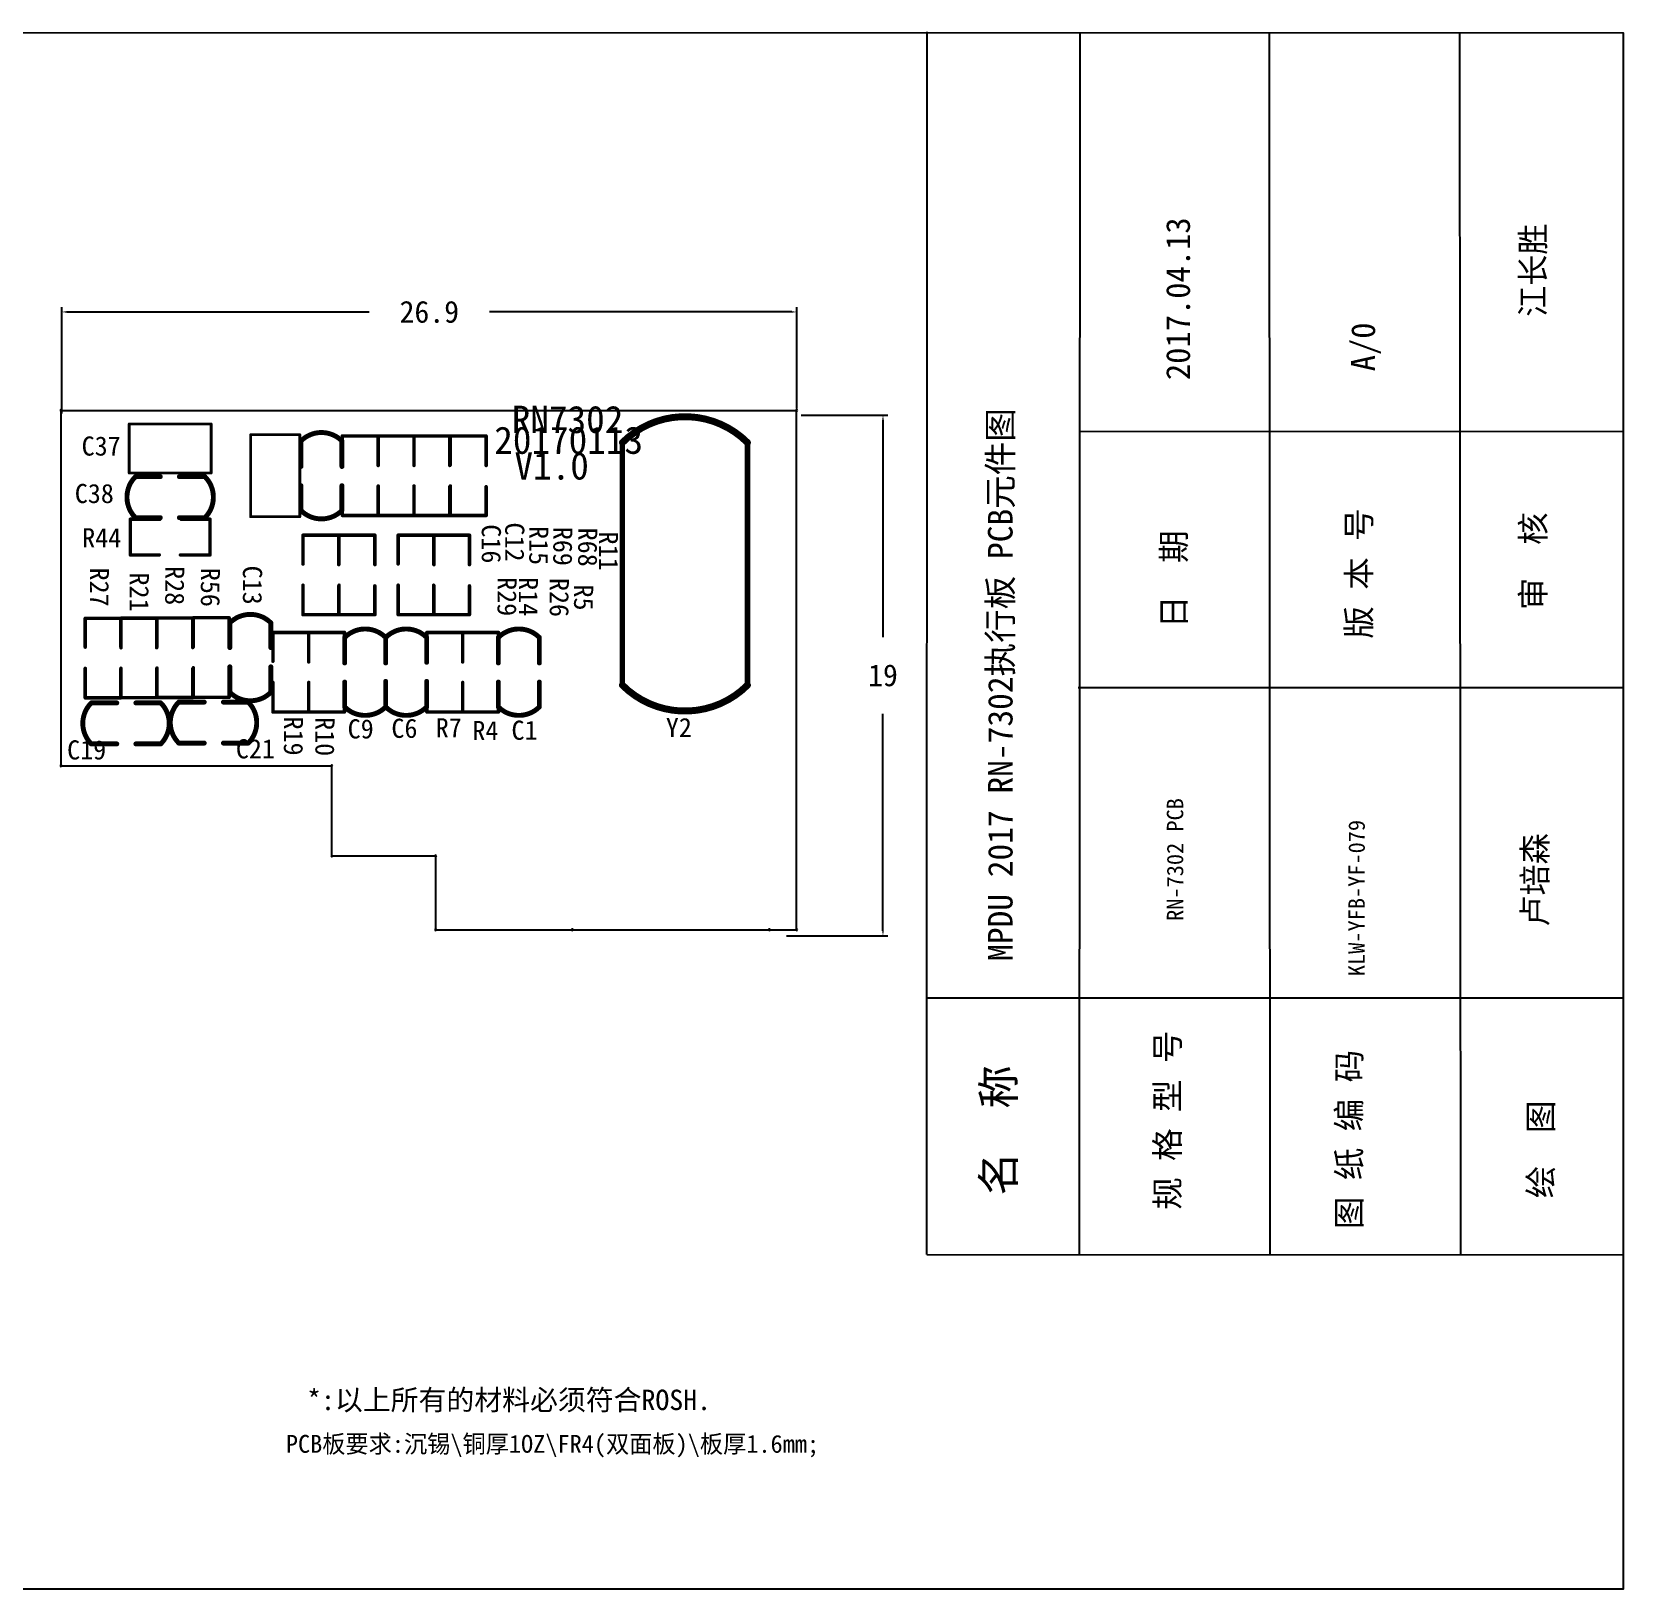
# Model space of a CAD drawing. Extents: x 235 to 340, y 242 to 299.
# Drawn here: x 282 to 340.2, y 242.3 to 299.3 of the extents above; entities that cross this region are included whole.
import ezdxf

# ---------------------------------------------------------------- set-up
doc = ezdxf.new("R2010")
doc.units = 0
doc.header["$MEASUREMENT"] = 0
doc.layers.get('0').update_dxf_attribs({"linetype": 'CONTINUOUS'})
doc.layers.get('Defpoints').update_dxf_attribs({"linetype": 'CONTINUOUS'})
for name, color, linetype in [('KEEPOUTLAYER', 6, 'CONTINUOUS'), ('TOPOVERLAY', 7, 'CONTINUOUS'), ('标题1', 7, 'CONTINUOUS')]:
    doc.layers.add(name, color=color, linetype=linetype)
doc.dimstyles.get("Standard").update_dxf_attribs({"dimtxt": 0.18, "dimasz": 0.18, "dimexe": 0.18, "dimexo": 0.0625, "dimgap": 0.09, "dimtad": 0, "dimtih": 1, "dimtoh": 1, "dimdec": 4, "dimzin": 0, "dimdsep": 46, "dimtxsty": 'Standard', "dimcen": 0.09, "dimadec": 0, "dimazin": 0, "dimtfac": 1, "dimtdec": 4, "dimtofl": 0, "dimtmove": 0, "dimatfit": 0, "dimfxl": 1, "dimtolj": 1, "dimtzin": 0, "dimarcsym": 0})

# ---------------------------------------------------------------- blocks, each defined once
blk = doc.blocks.new('*D54')
at = {"color": 0, "linetype": 'Continuous', "lineweight": -2}
for p, q in [((283.057, 285.295), (283.057, 289.186)), ((283.237, 289.006), (294.298, 289.006)), ((309.758, 289.006), (298.698, 289.006)), ((309.938, 285.47), (309.938, 289.186))]:
    blk.add_line(p, q, dxfattribs=at)
at = {"color": 0, "linetype": 'Continuous'}
for points in [[(283.237, 289.036), (283.237, 288.976), (283.057, 289.006)], [(309.758, 289.036), (309.758, 288.976), (309.938, 289.006)]]:
    blk.add_solid(points, dxfattribs=at)
at = {"layer": 'Defpoints', "color": 0, "linetype": 'Continuous'}
for p in [(309.938, 289.006), (283.057, 285.232), (309.938, 285.407)]:
    blk.add_point(p, dxfattribs=at)
at = {"color": 0, "linetype": 'Continuous', "insert": (296.498, 289.006), "char_height": 0.8, "attachment_point": 5}
blk.add_mtext('\\A1;26.9', dxfattribs=at)
blk = doc.blocks.new('*D55')
at = {"color": 0, "linetype": 'Continuous', "lineweight": -2}
for p, q in [((310.095, 285.232), (313.269, 285.232)), ((313.089, 285.052), (313.089, 277.109)), ((313.089, 266.365), (313.089, 274.309)), ((309.555, 266.185), (313.269, 266.185))]:
    blk.add_line(p, q, dxfattribs=at)
at = {"color": 0, "linetype": 'Continuous'}
for points in [[(313.059, 285.052), (313.119, 285.052), (313.089, 285.232)], [(313.059, 266.365), (313.119, 266.365), (313.089, 266.185)]]:
    blk.add_solid(points, dxfattribs=at)
at = {"layer": 'Defpoints', "color": 0, "linetype": 'Continuous'}
for p in [(310.032, 285.232), (309.493, 266.185), (313.089, 266.185)]:
    blk.add_point(p, dxfattribs=at)
at = {"color": 0, "linetype": 'Continuous', "insert": (313.089, 275.709), "char_height": 0.8, "attachment_point": 5}
blk.add_mtext('\\A1;19', dxfattribs=at)

msp = doc.modelspace()

# ---------------------------------------------------------------- linework, layer by layer
at = {"linetype": 'Continuous'}
for p, q in [((314.691, 254.526), (314.701, 299.253)), ((320.274, 254.526), (320.306, 299.237)), ((327.247, 254.526), (327.22, 299.237)), ((334.22, 254.526), (334.19, 299.22)), ((320.274, 284.649), (340.159, 284.638)), ((320.227, 275.266), (340.159, 275.266)), ((314.691, 263.921), (340.156, 263.916)), ((314.691, 254.526), (340.154, 254.51))]:
    msp.add_line(p, q, dxfattribs=at)
msp.add_lwpolyline([(235.459, 299.225), (340.16, 299.211), (340.16, 242.284), (235.459, 242.284)], close=True, dxfattribs=at)
at = {"layer": 'KEEPOUTLAYER'}
for p, q in [((283.032, 285.405), (309.932, 285.405)), ((283.032, 272.405), (283.032, 285.405)), ((309.932, 266.405), (309.932, 285.405)), ((283.032, 272.405), (292.932, 272.405)), ((292.932, 269.105), (292.932, 272.405)), ((292.932, 269.105), (296.732, 269.105)), ((296.732, 266.405), (296.732, 269.105)), ((296.732, 266.405), (301.732, 266.405)), ((301.732, 266.405), (308.932, 266.405)), ((308.932, 266.405), (309.932, 266.405))]:
    msp.add_line(p, q, dxfattribs=at)
for centre, start, end in [((283.032, 285.405), 0, 180), ((283.032, 285.405), 0, 180), ((283.032, 285.405), 180, 0), ((283.032, 285.405), 180, 0), ((309.932, 285.405), 0, 180), ((309.932, 285.405), 0, 180), ((309.932, 285.405), 180, 0), ((309.932, 285.405), 180, 0), ((283.032, 272.405), 0, 180), ((283.032, 272.405), 0, 180), ((283.032, 272.405), 180, 0), ((283.032, 272.405), 180, 0), ((292.932, 272.405), 0, 180), ((292.932, 272.405), 0, 180), ((292.932, 272.405), 180, 0), ((292.932, 272.405), 180, 0), ((292.932, 269.105), 0, 180), ((292.932, 269.105), 0, 180), ((292.932, 269.105), 180, 0), ((292.932, 269.105), 180, 0), ((296.732, 269.105), 0, 180), ((296.732, 269.105), 0, 180), ((296.732, 269.105), 180, 0), ((296.732, 269.105), 180, 0), ((296.732, 266.405), 0, 180), ((296.732, 266.405), 0, 180), ((296.732, 266.405), 180, 0), ((296.732, 266.405), 180, 0), ((301.732, 266.405), 0, 180), ((301.732, 266.405), 0, 180), ((301.732, 266.405), 180, 0), ((301.732, 266.405), 180, 0), ((308.932, 266.405), 0, 180), ((308.932, 266.405), 0, 180), ((308.932, 266.405), 180, 0), ((308.932, 266.405), 180, 0), ((309.932, 266.405), 0, 180), ((309.932, 266.405), 0, 180), ((309.932, 266.405), 180, 0), ((309.932, 266.405), 180, 0)]:
    msp.add_arc(centre, 0.025, start, end, dxfattribs=at)
at = {"layer": 'TOPOVERLAY'}
for points, const_width in [([(303.56, 284.228, -0.414214), (308.132, 284.228)], 0.254), ([(291.802, 284.285, -0.414214), (293.302, 284.285)], 0.18), ([(285.75, 281.48, -0.414214), (285.75, 282.98)], 0.18), ([(288.29, 282.98, -0.414214), (288.29, 281.48)], 0.18), ([(293.302, 281.745, -0.414214), (291.802, 281.745)], 0.18), ([(289.202, 277.632, -0.414214), (290.702, 277.632)], 0.18), ([(293.402, 277.098, -0.414214), (294.902, 277.098)], 0.18), ([(294.902, 277.098, -0.414214), (296.402, 277.098)], 0.18), ([(299.022, 277.098, -0.414214), (300.522, 277.098)], 0.18), ([(308.132, 275.353, -0.414214), (303.56, 275.353)], 0.254), ([(284.135, 273.205, -0.414214), (284.135, 274.705)], 0.18), ([(286.675, 274.705, -0.414214), (286.675, 273.205)], 0.18), ([(287.335, 273.235, -0.414214), (287.335, 274.735)], 0.18), ([(290.702, 275.092, -0.414214), (289.202, 275.092)], 0.18), ([(289.875, 274.735, -0.414214), (289.875, 273.235)], 0.18), ([(294.902, 274.558, -0.414214), (293.402, 274.558)], 0.18), ([(296.402, 274.558, -0.414214), (294.902, 274.558)], 0.18), ([(300.522, 274.558, -0.414214), (299.022, 274.558)], 0.18)]:
    msp.add_lwpolyline(points, format="xyb", dxfattribs=dict(at, const_width=const_width))
for points, const_width in [([(285.52, 283.11), (285.52, 284.91)], 0.1), ([(285.52, 284.91), (286.82, 284.91)], 0.1), ([(286.82, 284.91), (288.52, 284.91)], 0.1), ([(288.52, 283.11), (288.52, 284.91)], 0.1), ([(289.962, 282.815), (289.962, 284.515)], 0.1), ([(289.962, 284.515), (291.762, 284.515)], 0.1), ([(291.762, 283.015), (291.762, 284.515)], 0.1), ([(291.802, 283.352), (291.802, 284.285)], 0.18), ([(293.302, 283.352), (293.302, 284.285)], 0.18), ([(293.318, 284.469), (294.626, 284.469)], 0.127), ([(293.318, 283.415), (293.318, 284.469)], 0.127), ([(294.626, 284.469), (294.626, 283.39)], 0.127), ([(294.628, 284.469), (295.936, 284.469)], 0.127), ([(294.628, 283.415), (294.628, 284.469)], 0.127), ([(295.936, 284.469), (295.936, 283.39)], 0.127), ([(295.938, 284.469), (297.246, 284.469)], 0.127), ([(295.938, 283.415), (295.938, 284.469)], 0.127), ([(297.246, 284.469), (297.246, 283.39)], 0.127), ([(297.268, 284.469), (298.576, 284.469)], 0.127), ([(297.268, 283.415), (297.268, 284.469)], 0.127), ([(298.576, 284.469), (298.576, 283.39)], 0.127), ([(303.56, 275.353), (303.56, 284.228)], 0.2), ([(308.132, 275.353), (308.132, 284.228)], 0.2), ([(285.52, 283.11), (287.02, 283.11)], 0.1), ([(285.75, 282.98), (286.657, 282.98)], 0.18), ([(287.02, 283.11), (288.52, 283.11)], 0.1), ([(287.357, 282.98), (288.29, 282.98)], 0.18), ([(289.962, 281.515), (289.962, 282.815)], 0.1), ([(291.762, 281.515), (291.762, 283.015)], 0.1), ([(291.802, 281.745), (291.802, 282.652)], 0.18), ([(293.302, 281.745), (293.302, 282.652)], 0.18), ([(293.318, 281.561), (293.318, 282.641)], 0.127), ([(294.626, 281.561), (294.626, 282.615)], 0.127), ([(294.628, 281.561), (294.628, 282.641)], 0.127), ([(295.936, 281.561), (295.936, 282.615)], 0.127), ([(295.938, 281.561), (295.938, 282.641)], 0.127), ([(297.246, 281.561), (297.246, 282.615)], 0.127), ([(297.268, 281.561), (297.268, 282.641)], 0.127), ([(298.576, 281.561), (298.576, 282.615)], 0.127), ([(285.566, 280.116), (285.566, 281.424)], 0.127), ([(285.566, 281.424), (286.645, 281.424)], 0.127), ([(285.75, 281.48), (286.657, 281.48)], 0.18), ([(287.357, 281.48), (288.29, 281.48)], 0.18), ([(287.42, 281.424), (288.474, 281.424)], 0.127), ([(288.474, 280.116), (288.474, 281.424)], 0.127), ([(289.962, 281.515), (291.762, 281.515)], 0.1), ([(293.318, 281.561), (294.626, 281.561)], 0.127), ([(294.628, 281.561), (295.936, 281.561)], 0.127), ([(295.938, 281.561), (297.246, 281.561)], 0.127), ([(297.268, 281.561), (298.576, 281.561)], 0.127), ([(291.878, 280.839), (293.186, 280.839)], 0.127), ([(291.878, 279.785), (291.878, 280.839)], 0.127), ([(293.186, 280.839), (293.186, 279.76)], 0.127), ([(293.198, 280.839), (294.506, 280.839)], 0.127), ([(293.198, 279.785), (293.198, 280.839)], 0.127), ([(294.506, 279.76), (294.506, 280.839)], 0.127), ([(295.358, 280.839), (296.666, 280.839)], 0.127), ([(295.358, 279.785), (295.358, 280.839)], 0.127), ([(296.658, 280.839), (297.966, 280.839)], 0.127), ([(296.658, 279.785), (296.658, 280.839)], 0.127), ([(296.666, 280.839), (296.666, 279.76)], 0.127), ([(297.966, 279.76), (297.966, 280.839)], 0.127), ([(285.566, 280.116), (286.62, 280.116)], 0.127), ([(287.395, 280.116), (288.474, 280.116)], 0.127), ([(291.878, 277.931), (291.878, 279.011)], 0.127), ([(293.186, 277.931), (293.186, 278.985)], 0.127), ([(293.198, 279.011), (293.198, 277.931)], 0.127), ([(294.506, 277.931), (294.506, 278.985)], 0.127), ([(295.358, 277.931), (295.358, 279.011)], 0.127), ([(296.658, 279.011), (296.658, 277.931)], 0.127), ([(296.666, 277.931), (296.666, 278.985)], 0.127), ([(297.966, 277.931), (297.966, 278.985)], 0.127), ([(283.913, 277.799), (285.221, 277.799)], 0.127), ([(283.913, 276.745), (283.913, 277.799)], 0.127), ([(285.218, 277.802), (286.526, 277.802)], 0.127), ([(285.218, 276.748), (285.218, 277.802)], 0.127), ([(285.221, 277.799), (285.221, 276.72)], 0.127), ([(286.526, 276.722), (286.526, 277.802)], 0.127), ([(286.538, 277.809), (287.846, 277.809)], 0.127), ([(286.538, 276.755), (286.538, 277.809)], 0.127), ([(287.846, 276.73), (287.846, 277.809)], 0.127), ([(287.868, 277.819), (289.176, 277.819)], 0.127), ([(287.868, 276.765), (287.868, 277.819)], 0.127), ([(289.202, 276.725), (289.202, 277.632)], 0.18), ([(289.176, 276.74), (289.176, 277.819)], 0.127), ([(290.702, 276.725), (290.702, 277.632)], 0.18), ([(291.878, 277.931), (293.186, 277.931)], 0.127), ([(293.198, 277.931), (294.506, 277.931)], 0.127), ([(295.358, 277.931), (296.666, 277.931)], 0.127), ([(296.658, 277.931), (297.966, 277.931)], 0.127), ([(290.778, 277.282), (292.086, 277.282)], 0.127), ([(290.778, 276.228), (290.778, 277.282)], 0.127), ([(292.086, 276.202), (292.086, 277.282)], 0.127), ([(292.088, 277.282), (293.396, 277.282)], 0.127), ([(292.088, 276.228), (292.088, 277.282)], 0.127), ([(293.402, 276.165), (293.402, 277.098)], 0.18), ([(293.396, 276.202), (293.396, 277.282)], 0.127), ([(294.902, 276.191), (294.902, 277.098)], 0.18), ([(294.902, 276.165), (294.902, 277.098)], 0.18), ([(296.402, 276.191), (296.402, 277.098)], 0.18), ([(296.408, 277.282), (297.716, 277.282)], 0.127), ([(296.408, 276.228), (296.408, 277.282)], 0.127), ([(297.716, 276.202), (297.716, 277.282)], 0.127), ([(297.718, 277.282), (299.026, 277.282)], 0.127), ([(297.718, 276.228), (297.718, 277.282)], 0.127), ([(299.022, 276.165), (299.022, 277.098)], 0.18), ([(299.026, 276.202), (299.026, 277.282)], 0.127), ([(300.522, 276.165), (300.522, 277.098)], 0.18), ([(283.913, 274.891), (283.913, 275.971)], 0.127), ([(285.218, 275.973), (285.218, 274.894)], 0.127), ([(285.221, 274.891), (285.221, 275.945)], 0.127), ([(286.526, 274.894), (286.526, 275.948)], 0.127), ([(286.538, 275.981), (286.538, 274.901)], 0.127), ([(287.846, 274.901), (287.846, 275.955)], 0.127), ([(287.868, 275.991), (287.868, 274.911)], 0.127), ([(289.202, 275.092), (289.202, 276.025)], 0.18), ([(289.176, 274.911), (289.176, 275.965)], 0.127), ([(290.702, 275.092), (290.702, 276.025)], 0.18), ([(290.778, 275.453), (290.778, 274.374)], 0.127), ([(292.086, 274.374), (292.086, 275.428)], 0.127), ([(292.088, 275.453), (292.088, 274.374)], 0.127), ([(293.402, 274.558), (293.402, 275.465)], 0.18), ([(293.396, 274.374), (293.396, 275.428)], 0.127), ([(294.902, 274.558), (294.902, 275.491)], 0.18), ([(294.902, 274.558), (294.902, 275.465)], 0.18), ([(296.402, 274.558), (296.402, 275.491)], 0.18), ([(296.408, 275.453), (296.408, 274.374)], 0.127), ([(297.716, 274.374), (297.716, 275.428)], 0.127), ([(297.718, 275.453), (297.718, 274.374)], 0.127), ([(299.022, 274.558), (299.022, 275.465)], 0.18), ([(299.026, 274.374), (299.026, 275.428)], 0.127), ([(300.522, 274.558), (300.522, 275.465)], 0.18), ([(283.913, 274.891), (285.221, 274.891)], 0.127), ([(284.135, 274.705), (285.067, 274.705)], 0.18), ([(285.218, 274.894), (286.526, 274.894)], 0.127), ([(285.767, 274.705), (286.675, 274.705)], 0.18), ([(286.538, 274.901), (287.846, 274.901)], 0.127), ([(287.335, 274.735), (288.267, 274.735)], 0.18), ([(287.868, 274.911), (289.176, 274.911)], 0.127), ([(288.967, 274.735), (289.875, 274.735)], 0.18), ([(290.778, 274.374), (292.086, 274.374)], 0.127), ([(292.088, 274.374), (293.396, 274.374)], 0.127), ([(296.408, 274.374), (297.716, 274.374)], 0.127), ([(297.718, 274.374), (299.026, 274.374)], 0.127), ([(284.135, 273.205), (285.067, 273.205)], 0.18), ([(285.767, 273.205), (286.675, 273.205)], 0.18), ([(287.335, 273.235), (288.267, 273.235)], 0.18), ([(288.967, 273.235), (289.875, 273.235)], 0.18)]:
    msp.add_lwpolyline(points, dxfattribs=dict(at, const_width=const_width))
for points, const_width in [([(285.52, 284.885, 1), (285.52, 284.935, 1)], 0.05), ([(285.52, 284.885, 1), (285.52, 284.935, 1)], 0.05), ([(286.82, 284.885, 1), (286.82, 284.935, 1)], 0.05), ([(286.82, 284.885, 1), (286.82, 284.935, 1)], 0.05), ([(288.52, 284.885, 1), (288.52, 284.935, 1)], 0.05), ([(288.52, 284.885, 1), (288.52, 284.935, 1)], 0.05), ([(289.987, 284.515, 1), (289.937, 284.515, 1)], 0.05), ([(289.987, 284.515, 1), (289.937, 284.515, 1)], 0.05), ([(291.787, 284.515, 1), (291.737, 284.515, 1)], 0.05), ([(291.787, 284.515, 1), (291.737, 284.515, 1)], 0.05), ([(291.757, 284.285, 1), (291.847, 284.285, 1)], 0.09), ([(291.757, 284.285, 1), (291.847, 284.285, 1)], 0.09), ([(293.257, 284.285, 1), (293.347, 284.285, 1)], 0.09), ([(293.257, 284.285, 1), (293.347, 284.285, 1)], 0.09), ([(293.318, 284.437, 1), (293.318, 284.501, 1)], 0.0635), ([(293.318, 284.437, 1), (293.318, 284.501, 1)], 0.0635), ([(294.626, 284.437, 1), (294.626, 284.501, 1)], 0.0635), ([(294.626, 284.437, 1), (294.626, 284.501, 1)], 0.0635), ([(294.628, 284.437, 1), (294.628, 284.501, 1)], 0.0635), ([(294.628, 284.437, 1), (294.628, 284.501, 1)], 0.0635), ([(295.936, 284.437, 1), (295.936, 284.501, 1)], 0.0635), ([(295.936, 284.437, 1), (295.936, 284.501, 1)], 0.0635), ([(295.938, 284.437, 1), (295.938, 284.501, 1)], 0.0635), ([(295.938, 284.437, 1), (295.938, 284.501, 1)], 0.0635), ([(297.246, 284.437, 1), (297.246, 284.501, 1)], 0.0635), ([(297.246, 284.437, 1), (297.246, 284.501, 1)], 0.0635), ([(297.268, 284.437, 1), (297.268, 284.501, 1)], 0.0635), ([(297.268, 284.437, 1), (297.268, 284.501, 1)], 0.0635), ([(298.576, 284.437, 1), (298.576, 284.501, 1)], 0.0635), ([(298.576, 284.437, 1), (298.576, 284.501, 1)], 0.0635), ([(303.56, 284.164, 1), (303.56, 284.291, 1)], 0.127), ([(303.56, 284.178, 1), (303.56, 284.278, 1)], 0.1), ([(308.132, 284.164, 1), (308.132, 284.291, 1)], 0.127), ([(308.132, 284.178, 1), (308.132, 284.278, 1)], 0.1), ([(291.757, 283.352, 1), (291.847, 283.352, 1)], 0.09), ([(293.257, 283.352, 1), (293.347, 283.352, 1)], 0.09), ([(293.318, 283.383, 1), (293.318, 283.447, 1)], 0.0635), ([(294.626, 283.358, 1), (294.626, 283.421, 1)], 0.0635), ([(294.628, 283.383, 1), (294.628, 283.447, 1)], 0.0635), ([(295.936, 283.358, 1), (295.936, 283.421, 1)], 0.0635), ([(295.938, 283.383, 1), (295.938, 283.447, 1)], 0.0635), ([(297.246, 283.358, 1), (297.246, 283.421, 1)], 0.0635), ([(297.268, 283.383, 1), (297.268, 283.447, 1)], 0.0635), ([(298.576, 283.358, 1), (298.576, 283.421, 1)], 0.0635), ([(285.52, 283.085, 1), (285.52, 283.135, 1)], 0.05), ([(285.52, 283.085, 1), (285.52, 283.135, 1)], 0.05), ([(285.75, 283.025, 1), (285.75, 282.935, 1)], 0.09), ([(285.75, 283.025, 1), (285.75, 282.935, 1)], 0.09), ([(286.657, 283.025, 1), (286.657, 282.935, 1)], 0.09), ([(287.02, 283.085, 1), (287.02, 283.135, 1)], 0.05), ([(287.02, 283.085, 1), (287.02, 283.135, 1)], 0.05), ([(287.357, 283.025, 1), (287.357, 282.935, 1)], 0.09), ([(288.29, 283.025, 1), (288.29, 282.935, 1)], 0.09), ([(288.29, 283.025, 1), (288.29, 282.935, 1)], 0.09), ([(288.52, 283.085, 1), (288.52, 283.135, 1)], 0.05), ([(288.52, 283.085, 1), (288.52, 283.135, 1)], 0.05), ([(289.987, 282.815, 1), (289.937, 282.815, 1)], 0.05), ([(289.987, 282.815, 1), (289.937, 282.815, 1)], 0.05), ([(291.787, 283.015, 1), (291.737, 283.015, 1)], 0.05), ([(291.787, 283.015, 1), (291.737, 283.015, 1)], 0.05), ([(291.757, 282.652, 1), (291.847, 282.652, 1)], 0.09), ([(293.257, 282.652, 1), (293.347, 282.652, 1)], 0.09), ([(293.318, 282.609, 1), (293.318, 282.672, 1)], 0.0635), ([(294.626, 282.583, 1), (294.626, 282.647, 1)], 0.0635), ([(294.628, 282.609, 1), (294.628, 282.672, 1)], 0.0635), ([(295.936, 282.583, 1), (295.936, 282.647, 1)], 0.0635), ([(295.938, 282.609, 1), (295.938, 282.672, 1)], 0.0635), ([(297.246, 282.583, 1), (297.246, 282.647, 1)], 0.0635), ([(297.268, 282.609, 1), (297.268, 282.672, 1)], 0.0635), ([(298.576, 282.583, 1), (298.576, 282.647, 1)], 0.0635), ([(291.757, 281.745, 1), (291.847, 281.745, 1)], 0.09), ([(291.757, 281.745, 1), (291.847, 281.745, 1)], 0.09), ([(293.257, 281.745, 1), (293.347, 281.745, 1)], 0.09), ([(293.257, 281.745, 1), (293.347, 281.745, 1)], 0.09), ([(285.598, 281.424, 1), (285.534, 281.424, 1)], 0.0635), ([(285.598, 281.424, 1), (285.534, 281.424, 1)], 0.0635), ([(285.75, 281.525, 1), (285.75, 281.435, 1)], 0.09), ([(285.75, 281.525, 1), (285.75, 281.435, 1)], 0.09), ([(286.657, 281.525, 1), (286.657, 281.435, 1)], 0.09), ([(286.677, 281.424, 1), (286.614, 281.424, 1)], 0.0635), ([(287.357, 281.525, 1), (287.357, 281.435, 1)], 0.09), ([(287.452, 281.424, 1), (287.388, 281.424, 1)], 0.0635), ([(288.29, 281.525, 1), (288.29, 281.435, 1)], 0.09), ([(288.29, 281.525, 1), (288.29, 281.435, 1)], 0.09), ([(288.506, 281.424, 1), (288.442, 281.424, 1)], 0.0635), ([(288.506, 281.424, 1), (288.442, 281.424, 1)], 0.0635), ([(289.987, 281.515, 1), (289.937, 281.515, 1)], 0.05), ([(289.987, 281.515, 1), (289.937, 281.515, 1)], 0.05), ([(291.787, 281.515, 1), (291.737, 281.515, 1)], 0.05), ([(291.787, 281.515, 1), (291.737, 281.515, 1)], 0.05), ([(293.318, 281.529, 1), (293.318, 281.593, 1)], 0.0635), ([(293.318, 281.529, 1), (293.318, 281.593, 1)], 0.0635), ([(294.626, 281.529, 1), (294.626, 281.593, 1)], 0.0635), ([(294.626, 281.529, 1), (294.626, 281.593, 1)], 0.0635), ([(294.628, 281.529, 1), (294.628, 281.593, 1)], 0.0635), ([(294.628, 281.529, 1), (294.628, 281.593, 1)], 0.0635), ([(295.936, 281.529, 1), (295.936, 281.593, 1)], 0.0635), ([(295.936, 281.529, 1), (295.936, 281.593, 1)], 0.0635), ([(295.938, 281.529, 1), (295.938, 281.593, 1)], 0.0635), ([(295.938, 281.529, 1), (295.938, 281.593, 1)], 0.0635), ([(297.246, 281.529, 1), (297.246, 281.593, 1)], 0.0635), ([(297.246, 281.529, 1), (297.246, 281.593, 1)], 0.0635), ([(297.268, 281.529, 1), (297.268, 281.593, 1)], 0.0635), ([(297.268, 281.529, 1), (297.268, 281.593, 1)], 0.0635), ([(298.576, 281.529, 1), (298.576, 281.593, 1)], 0.0635), ([(298.576, 281.529, 1), (298.576, 281.593, 1)], 0.0635), ([(291.878, 280.807, 1), (291.878, 280.871, 1)], 0.0635), ([(291.878, 280.807, 1), (291.878, 280.871, 1)], 0.0635), ([(293.186, 280.807, 1), (293.186, 280.871, 1)], 0.0635), ([(293.186, 280.807, 1), (293.186, 280.871, 1)], 0.0635), ([(293.198, 280.871, 1), (293.198, 280.807, 1)], 0.0635), ([(293.198, 280.871, 1), (293.198, 280.807, 1)], 0.0635), ([(294.506, 280.871, 1), (294.506, 280.807, 1)], 0.0635), ([(294.506, 280.871, 1), (294.506, 280.807, 1)], 0.0635), ([(295.358, 280.807, 1), (295.358, 280.871, 1)], 0.0635), ([(295.358, 280.807, 1), (295.358, 280.871, 1)], 0.0635), ([(296.658, 280.871, 1), (296.658, 280.807, 1)], 0.0635), ([(296.658, 280.871, 1), (296.658, 280.807, 1)], 0.0635), ([(296.666, 280.807, 1), (296.666, 280.871, 1)], 0.0635), ([(296.666, 280.807, 1), (296.666, 280.871, 1)], 0.0635), ([(297.966, 280.871, 1), (297.966, 280.807, 1)], 0.0635), ([(297.966, 280.871, 1), (297.966, 280.807, 1)], 0.0635), ([(285.598, 280.116, 1), (285.534, 280.116, 1)], 0.0635), ([(285.598, 280.116, 1), (285.534, 280.116, 1)], 0.0635), ([(286.652, 280.116, 1), (286.588, 280.116, 1)], 0.0635), ([(287.426, 280.116, 1), (287.363, 280.116, 1)], 0.0635), ([(288.506, 280.116, 1), (288.442, 280.116, 1)], 0.0635), ([(288.506, 280.116, 1), (288.442, 280.116, 1)], 0.0635), ([(291.878, 279.753, 1), (291.878, 279.817, 1)], 0.0635), ([(293.186, 279.728, 1), (293.186, 279.791, 1)], 0.0635), ([(293.198, 279.817, 1), (293.198, 279.753, 1)], 0.0635), ([(294.506, 279.791, 1), (294.506, 279.728, 1)], 0.0635), ([(295.358, 279.753, 1), (295.358, 279.817, 1)], 0.0635), ([(296.658, 279.817, 1), (296.658, 279.753, 1)], 0.0635), ([(296.666, 279.728, 1), (296.666, 279.791, 1)], 0.0635), ([(297.966, 279.791, 1), (297.966, 279.728, 1)], 0.0635), ([(291.878, 278.979, 1), (291.878, 279.042, 1)], 0.0635), ([(293.186, 278.953, 1), (293.186, 279.017, 1)], 0.0635), ([(293.198, 279.042, 1), (293.198, 278.979, 1)], 0.0635), ([(294.506, 279.017, 1), (294.506, 278.953, 1)], 0.0635), ([(295.358, 278.979, 1), (295.358, 279.042, 1)], 0.0635), ([(296.658, 279.042, 1), (296.658, 278.979, 1)], 0.0635), ([(296.666, 278.953, 1), (296.666, 279.017, 1)], 0.0635), ([(297.966, 279.017, 1), (297.966, 278.953, 1)], 0.0635), ([(283.913, 277.767, 1), (283.913, 277.831, 1)], 0.0635), ([(283.913, 277.767, 1), (283.913, 277.831, 1)], 0.0635), ([(285.218, 277.834, 1), (285.218, 277.77, 1)], 0.0635), ([(285.218, 277.834, 1), (285.218, 277.77, 1)], 0.0635), ([(285.221, 277.767, 1), (285.221, 277.831, 1)], 0.0635), ([(285.221, 277.767, 1), (285.221, 277.831, 1)], 0.0635), ([(286.526, 277.834, 1), (286.526, 277.77, 1)], 0.0635), ([(286.526, 277.834, 1), (286.526, 277.77, 1)], 0.0635), ([(286.538, 277.841, 1), (286.538, 277.777, 1)], 0.0635), ([(286.538, 277.841, 1), (286.538, 277.777, 1)], 0.0635), ([(287.846, 277.841, 1), (287.846, 277.777, 1)], 0.0635), ([(287.846, 277.841, 1), (287.846, 277.777, 1)], 0.0635), ([(287.868, 277.851, 1), (287.868, 277.787, 1)], 0.0635), ([(287.868, 277.851, 1), (287.868, 277.787, 1)], 0.0635), ([(289.247, 277.632, 1), (289.157, 277.632, 1)], 0.09), ([(289.247, 277.632, 1), (289.157, 277.632, 1)], 0.09), ([(289.176, 277.851, 1), (289.176, 277.787, 1)], 0.0635), ([(289.176, 277.851, 1), (289.176, 277.787, 1)], 0.0635), ([(290.747, 277.632, 1), (290.657, 277.632, 1)], 0.09), ([(290.747, 277.632, 1), (290.657, 277.632, 1)], 0.09), ([(291.878, 277.899, 1), (291.878, 277.963, 1)], 0.0635), ([(291.878, 277.899, 1), (291.878, 277.963, 1)], 0.0635), ([(293.186, 277.899, 1), (293.186, 277.963, 1)], 0.0635), ([(293.186, 277.899, 1), (293.186, 277.963, 1)], 0.0635), ([(293.198, 277.963, 1), (293.198, 277.899, 1)], 0.0635), ([(293.198, 277.963, 1), (293.198, 277.899, 1)], 0.0635), ([(294.506, 277.963, 1), (294.506, 277.899, 1)], 0.0635), ([(294.506, 277.963, 1), (294.506, 277.899, 1)], 0.0635), ([(295.358, 277.899, 1), (295.358, 277.963, 1)], 0.0635), ([(295.358, 277.899, 1), (295.358, 277.963, 1)], 0.0635), ([(296.658, 277.963, 1), (296.658, 277.899, 1)], 0.0635), ([(296.658, 277.963, 1), (296.658, 277.899, 1)], 0.0635), ([(296.666, 277.899, 1), (296.666, 277.963, 1)], 0.0635), ([(296.666, 277.899, 1), (296.666, 277.963, 1)], 0.0635), ([(297.966, 277.963, 1), (297.966, 277.899, 1)], 0.0635), ([(297.966, 277.963, 1), (297.966, 277.899, 1)], 0.0635), ([(290.778, 277.314, 1), (290.778, 277.25, 1)], 0.0635), ([(290.778, 277.314, 1), (290.778, 277.25, 1)], 0.0635), ([(292.086, 277.314, 1), (292.086, 277.25, 1)], 0.0635), ([(292.086, 277.314, 1), (292.086, 277.25, 1)], 0.0635), ([(292.088, 277.314, 1), (292.088, 277.25, 1)], 0.0635), ([(292.088, 277.314, 1), (292.088, 277.25, 1)], 0.0635), ([(293.357, 277.098, 1), (293.447, 277.098, 1)], 0.09), ([(293.357, 277.098, 1), (293.447, 277.098, 1)], 0.09), ([(293.396, 277.314, 1), (293.396, 277.25, 1)], 0.0635), ([(293.396, 277.314, 1), (293.396, 277.25, 1)], 0.0635), ([(294.947, 277.098, 1), (294.857, 277.098, 1)], 0.09), ([(294.947, 277.098, 1), (294.857, 277.098, 1)], 0.09), ([(294.857, 277.098, 1), (294.947, 277.098, 1)], 0.09), ([(294.857, 277.098, 1), (294.947, 277.098, 1)], 0.09), ([(296.447, 277.098, 1), (296.357, 277.098, 1)], 0.09), ([(296.447, 277.098, 1), (296.357, 277.098, 1)], 0.09), ([(296.408, 277.314, 1), (296.408, 277.25, 1)], 0.0635), ([(296.408, 277.314, 1), (296.408, 277.25, 1)], 0.0635), ([(297.716, 277.314, 1), (297.716, 277.25, 1)], 0.0635), ([(297.716, 277.314, 1), (297.716, 277.25, 1)], 0.0635), ([(297.718, 277.314, 1), (297.718, 277.25, 1)], 0.0635), ([(297.718, 277.314, 1), (297.718, 277.25, 1)], 0.0635), ([(298.977, 277.098, 1), (299.067, 277.098, 1)], 0.09), ([(298.977, 277.098, 1), (299.067, 277.098, 1)], 0.09), ([(299.026, 277.314, 1), (299.026, 277.25, 1)], 0.0635), ([(299.026, 277.314, 1), (299.026, 277.25, 1)], 0.0635), ([(300.477, 277.098, 1), (300.567, 277.098, 1)], 0.09), ([(300.477, 277.098, 1), (300.567, 277.098, 1)], 0.09), ([(283.913, 276.713, 1), (283.913, 276.777, 1)], 0.0635), ([(285.218, 276.78, 1), (285.218, 276.716, 1)], 0.0635), ([(285.221, 276.688, 1), (285.221, 276.751, 1)], 0.0635), ([(286.526, 276.754, 1), (286.526, 276.691, 1)], 0.0635), ([(286.538, 276.787, 1), (286.538, 276.723, 1)], 0.0635), ([(287.846, 276.761, 1), (287.846, 276.698, 1)], 0.0635), ([(287.868, 276.797, 1), (287.868, 276.733, 1)], 0.0635), ([(289.247, 276.725, 1), (289.157, 276.725, 1)], 0.09), ([(289.176, 276.771, 1), (289.176, 276.708, 1)], 0.0635), ([(290.747, 276.725, 1), (290.657, 276.725, 1)], 0.09), ([(283.913, 275.939, 1), (283.913, 276.002, 1)], 0.0635), ([(285.218, 276.005, 1), (285.218, 275.942, 1)], 0.0635), ([(285.221, 275.913, 1), (285.221, 275.977, 1)], 0.0635), ([(286.526, 275.98, 1), (286.526, 275.916, 1)], 0.0635), ([(286.538, 276.012, 1), (286.538, 275.949, 1)], 0.0635), ([(287.846, 275.987, 1), (287.846, 275.923, 1)], 0.0635), ([(287.868, 276.022, 1), (287.868, 275.959, 1)], 0.0635), ([(289.247, 276.025, 1), (289.157, 276.025, 1)], 0.09), ([(289.176, 275.997, 1), (289.176, 275.933, 1)], 0.0635), ([(290.747, 276.025, 1), (290.657, 276.025, 1)], 0.09), ([(290.778, 276.26, 1), (290.778, 276.196, 1)], 0.0635), ([(292.086, 276.234, 1), (292.086, 276.171, 1)], 0.0635), ([(292.088, 276.26, 1), (292.088, 276.196, 1)], 0.0635), ([(293.357, 276.165, 1), (293.447, 276.165, 1)], 0.09), ([(293.396, 276.234, 1), (293.396, 276.171, 1)], 0.0635), ([(294.947, 276.191, 1), (294.857, 276.191, 1)], 0.09), ([(294.857, 276.165, 1), (294.947, 276.165, 1)], 0.09), ([(296.447, 276.191, 1), (296.357, 276.191, 1)], 0.09), ([(296.408, 276.26, 1), (296.408, 276.196, 1)], 0.0635), ([(297.716, 276.234, 1), (297.716, 276.171, 1)], 0.0635), ([(297.718, 276.26, 1), (297.718, 276.196, 1)], 0.0635), ([(298.977, 276.165, 1), (299.067, 276.165, 1)], 0.09), ([(299.026, 276.234, 1), (299.026, 276.171, 1)], 0.0635), ([(300.477, 276.165, 1), (300.567, 276.165, 1)], 0.09), ([(290.778, 275.485, 1), (290.778, 275.422, 1)], 0.0635), ([(292.086, 275.46, 1), (292.086, 275.396, 1)], 0.0635), ([(292.088, 275.485, 1), (292.088, 275.422, 1)], 0.0635), ([(293.357, 275.465, 1), (293.447, 275.465, 1)], 0.09), ([(293.396, 275.46, 1), (293.396, 275.396, 1)], 0.0635), ([(294.947, 275.491, 1), (294.857, 275.491, 1)], 0.09), ([(294.857, 275.465, 1), (294.947, 275.465, 1)], 0.09), ([(296.447, 275.491, 1), (296.357, 275.491, 1)], 0.09), ([(296.408, 275.485, 1), (296.408, 275.422, 1)], 0.0635), ([(297.716, 275.46, 1), (297.716, 275.396, 1)], 0.0635), ([(297.718, 275.485, 1), (297.718, 275.422, 1)], 0.0635), ([(298.977, 275.465, 1), (299.067, 275.465, 1)], 0.09), ([(299.026, 275.46, 1), (299.026, 275.396, 1)], 0.0635), ([(300.477, 275.465, 1), (300.567, 275.465, 1)], 0.09), ([(303.56, 275.29, 1), (303.56, 275.417, 1)], 0.127), ([(303.56, 275.303, 1), (303.56, 275.403, 1)], 0.1), ([(308.132, 275.29, 1), (308.132, 275.417, 1)], 0.127), ([(308.132, 275.303, 1), (308.132, 275.403, 1)], 0.1), ([(283.913, 274.859, 1), (283.913, 274.923, 1)], 0.0635), ([(283.913, 274.859, 1), (283.913, 274.923, 1)], 0.0635), ([(284.135, 274.66, 1), (284.135, 274.75, 1)], 0.09), ([(284.135, 274.66, 1), (284.135, 274.75, 1)], 0.09), ([(285.067, 274.66, 1), (285.067, 274.75, 1)], 0.09), ([(285.218, 274.926, 1), (285.218, 274.862, 1)], 0.0635), ([(285.218, 274.926, 1), (285.218, 274.862, 1)], 0.0635), ([(285.221, 274.859, 1), (285.221, 274.923, 1)], 0.0635), ([(285.221, 274.859, 1), (285.221, 274.923, 1)], 0.0635), ([(285.767, 274.66, 1), (285.767, 274.75, 1)], 0.09), ([(286.526, 274.926, 1), (286.526, 274.862, 1)], 0.0635), ([(286.526, 274.926, 1), (286.526, 274.862, 1)], 0.0635), ([(286.538, 274.933, 1), (286.538, 274.869, 1)], 0.0635), ([(286.538, 274.933, 1), (286.538, 274.869, 1)], 0.0635), ([(286.675, 274.66, 1), (286.675, 274.75, 1)], 0.09), ([(286.675, 274.66, 1), (286.675, 274.75, 1)], 0.09), ([(287.335, 274.69, 1), (287.335, 274.78, 1)], 0.09), ([(287.335, 274.69, 1), (287.335, 274.78, 1)], 0.09), ([(287.846, 274.933, 1), (287.846, 274.869, 1)], 0.0635), ([(287.846, 274.933, 1), (287.846, 274.869, 1)], 0.0635), ([(287.868, 274.943, 1), (287.868, 274.879, 1)], 0.0635), ([(287.868, 274.943, 1), (287.868, 274.879, 1)], 0.0635), ([(288.267, 274.69, 1), (288.267, 274.78, 1)], 0.09), ([(288.967, 274.69, 1), (288.967, 274.78, 1)], 0.09), ([(289.247, 275.092, 1), (289.157, 275.092, 1)], 0.09), ([(289.247, 275.092, 1), (289.157, 275.092, 1)], 0.09), ([(289.176, 274.943, 1), (289.176, 274.879, 1)], 0.0635), ([(289.176, 274.943, 1), (289.176, 274.879, 1)], 0.0635), ([(289.875, 274.69, 1), (289.875, 274.78, 1)], 0.09), ([(289.875, 274.69, 1), (289.875, 274.78, 1)], 0.09), ([(290.747, 275.092, 1), (290.657, 275.092, 1)], 0.09), ([(290.747, 275.092, 1), (290.657, 275.092, 1)], 0.09), ([(290.778, 274.406, 1), (290.778, 274.342, 1)], 0.0635), ([(290.778, 274.406, 1), (290.778, 274.342, 1)], 0.0635), ([(292.086, 274.406, 1), (292.086, 274.342, 1)], 0.0635), ([(292.086, 274.406, 1), (292.086, 274.342, 1)], 0.0635), ([(292.088, 274.406, 1), (292.088, 274.342, 1)], 0.0635), ([(292.088, 274.406, 1), (292.088, 274.342, 1)], 0.0635), ([(293.357, 274.558, 1), (293.447, 274.558, 1)], 0.09), ([(293.357, 274.558, 1), (293.447, 274.558, 1)], 0.09), ([(293.396, 274.406, 1), (293.396, 274.342, 1)], 0.0635), ([(293.396, 274.406, 1), (293.396, 274.342, 1)], 0.0635), ([(294.947, 274.558, 1), (294.857, 274.558, 1)], 0.09), ([(294.947, 274.558, 1), (294.857, 274.558, 1)], 0.09), ([(294.857, 274.558, 1), (294.947, 274.558, 1)], 0.09), ([(294.857, 274.558, 1), (294.947, 274.558, 1)], 0.09), ([(296.447, 274.558, 1), (296.357, 274.558, 1)], 0.09), ([(296.447, 274.558, 1), (296.357, 274.558, 1)], 0.09), ([(296.408, 274.406, 1), (296.408, 274.342, 1)], 0.0635), ([(296.408, 274.406, 1), (296.408, 274.342, 1)], 0.0635), ([(297.716, 274.406, 1), (297.716, 274.342, 1)], 0.0635), ([(297.716, 274.406, 1), (297.716, 274.342, 1)], 0.0635), ([(297.718, 274.406, 1), (297.718, 274.342, 1)], 0.0635), ([(297.718, 274.406, 1), (297.718, 274.342, 1)], 0.0635), ([(298.977, 274.558, 1), (299.067, 274.558, 1)], 0.09), ([(298.977, 274.558, 1), (299.067, 274.558, 1)], 0.09), ([(299.026, 274.406, 1), (299.026, 274.342, 1)], 0.0635), ([(299.026, 274.406, 1), (299.026, 274.342, 1)], 0.0635), ([(300.477, 274.558, 1), (300.567, 274.558, 1)], 0.09), ([(300.477, 274.558, 1), (300.567, 274.558, 1)], 0.09), ([(284.135, 273.16, 1), (284.135, 273.25, 1)], 0.09), ([(284.135, 273.16, 1), (284.135, 273.25, 1)], 0.09), ([(285.067, 273.16, 1), (285.067, 273.25, 1)], 0.09), ([(285.767, 273.16, 1), (285.767, 273.25, 1)], 0.09), ([(286.675, 273.16, 1), (286.675, 273.25, 1)], 0.09), ([(286.675, 273.16, 1), (286.675, 273.25, 1)], 0.09), ([(287.335, 273.19, 1), (287.335, 273.28, 1)], 0.09), ([(287.335, 273.19, 1), (287.335, 273.28, 1)], 0.09), ([(288.267, 273.19, 1), (288.267, 273.28, 1)], 0.09), ([(288.967, 273.19, 1), (288.967, 273.28, 1)], 0.09), ([(289.875, 273.19, 1), (289.875, 273.28, 1)], 0.09), ([(289.875, 273.19, 1), (289.875, 273.28, 1)], 0.09)]:
    msp.add_lwpolyline(points, format="xyb", close=True, dxfattribs=dict(at, const_width=const_width))

# ---------------------------------------------------------------- texts
at = {"color": 7, "linetype": 'Continuous', "attachment_point": 1}
for s, insert, char_height, width in [('{\\fSimSun|b0|i0|c134|p2;*:以上所有的材料必须符合ROSH.}', (292.029, 249.582), 0.74728, 24.04356), ('PCB板要求:沉锡\\\\铜厚1OZ\\\\FR4(双面板)\\\\板厚1.6mm;', (291.251, 247.926), 0.65255, 23.30454)]:
    msp.add_mtext(s, dxfattribs=dict(at, insert=insert, char_height=char_height, width=width))
at = {"layer": 'TOPOVERLAY'}
for s, height, rotation, p in [('RN7302', 1, 360, (299.512, 284.575)), ('20170113', 1, 360, (298.872, 283.815)), ('C37', 0.7, 360, (283.782, 283.751)), ('V1.0', 1, 360, (299.612, 282.875)), ('C38', 0.7, 360, (283.532, 282.015)), ('C16', 0.7, 270, (298.416, 281.236)), ('C12', 0.7, 270, (299.272, 281.305)), ('R15', 0.7, 270, (300.152, 281.175)), ('R44', 0.7, 360, (283.802, 280.395)), ('R69', 0.7, 270, (301.032, 281.145)), ('R68', 0.7, 270, (301.942, 281.115)), ('R11', 0.7, 270, (302.702, 280.975)), ('R27', 0.7, 270, (284.082, 279.655)), ('R21', 0.7, 270, (285.542, 279.475)), ('R28', 0.7, 270, (286.839, 279.707)), ('R56', 0.7, 270, (288.142, 279.645)), ('C13', 0.7, 270, (289.682, 279.725)), ('R29', 0.7, 270, (298.992, 279.305)), ('R14', 0.7, 270, (299.772, 279.305)), ('R26', 0.7, 270, (300.902, 279.275)), ('R5', 0.7, 270, (301.792, 279.035)), ('R19', 0.7, 270, (291.182, 274.205)), ('C6', 0.7, 360, (295.112, 273.425)), ('R7', 0.7, 360, (296.732, 273.445)), ('Y2', 0.7, 360, (305.147, 273.455)), ('R10', 0.7, 270, (292.332, 274.185)), ('C9', 0.7, 360, (293.512, 273.405)), ('R4', 0.7, 360, (298.073, 273.344)), ('C1', 0.7, 360, (299.502, 273.355)), ('C19', 0.7, 360, (283.252, 272.635)), ('C21', 0.7, 360, (289.422, 272.675))]:
    msp.add_text(s, height=height, rotation=rotation, dxfattribs=at).set_placement(p)
at = {"layer": '标题1', "color": 7, "attachment_point": 1, "rotation": 90}
for s, insert, char_height, width in [('\\pt4.835;{\\fSimSun|b0|i0|c134|p54;\\C0;2017.04.13}', (323.442, 286.513), 0.8748, 0.5832), ('\\pt4.835;{\\C0;江长胜}', (336.422, 288.826), 0.8748, 11.455), ('\\pt4.835;{\\fSimSun|b0|i0|c134|p54;\\C0;A/0}', (330.212, 286.835), 0.8748, 0.5832), ('\\pt4.835;{\\C0;RN-7302 PCB}', (323.47, 266.73), 0.6, 10.50249), ('\\pt4.835;{\\C0;KLW-YFB-YF-079}', (330.111, 264.71), 0.6, 11.56557), ('\\pt4.835;{\\C0;卢培森}', (336.497, 266.524), 0.8748, 11.455)]:
    msp.add_mtext(s, dxfattribs=dict(at, insert=insert, char_height=char_height, width=width))
at = {"layer": '标题1', "color": 7, "rotation": 90}
for s, insert, char_height, attachment_point in [('\\pt4.835;{\\C0;MPDU 2017 RN-7302\\fSimSun|b0|i0|c134|p2;执行板\\Ftxt|c134; PCB\\fSimSun|b0|i0|c134|p54;元件图}', (317.93, 265.264), 0.9, 7), ('\\pt4.835;{\\fSimSun|b0|i0|c134|p54;\\C0;版 本 号}', (330.058, 277.053), 0.8748, 1), ('\\pt4.835;{\\fSimSun|b0|i0|c134|p54;\\C0;审  核}', (336.43, 278.099), 0.8748, 1), ('\\pt4.835;{\\fSimSun|b0|i0|c134|p54;\\C0;日  期}', (323.285, 277.44), 0.8748, 1), ('\\pt4.835;{\\fSimSun|b0|i0|c134|p54;\\C0;规 格 型 号}', (323.056, 256.161), 0.8748, 1), ('\\pt4.835;{\\fSimSun|b0|i0|c134|p54;\\C0;图 纸 编 码}', (329.699, 255.455), 0.8748, 1), ('\\pt4.835;{\\fSimSun|b0|i0|c134|p54;\\C0;名  称}', (316.73, 256.686), 1.1664, 1), ('\\pt4.835;{\\fSimSun|b0|i0|c134|p54;\\C0;绘  图}', (336.708, 256.585), 0.8748, 1)]:
    msp.add_mtext(s, dxfattribs=dict(at, insert=insert, char_height=char_height, attachment_point=attachment_point))

# ---------------------------------------------------------------- dimensions: what is measured, and where the dimension line sits
at = {"color": 6, "linetype": 'Continuous'}
dim = msp.add_linear_dim(base=(309.938, 289.006), p1=(283.057, 285.232), p2=(309.938, 285.407), dimstyle='Standard', override={"dimtxt": 0.8, "dimgap": 1, "dimdec": 1, "dimatfit": 3}, dxfattribs=at)
dim.commit()
dim.dimension.update_dxf_attribs({"geometry": '*D54', "text_midpoint": (296.498, 289.006)})
dim = msp.add_linear_dim(base=(313.089, 266.185), p1=(310.032, 285.232), p2=(309.493, 266.185), angle=90, dimstyle='Standard', override={"dimtxt": 0.8, "dimgap": 1, "dimdec": 0, "dimatfit": 3}, dxfattribs=at)
dim.commit()
dim.dimension.update_dxf_attribs({"geometry": '*D55', "text_midpoint": (313.089, 275.709)})

doc.saveas('drawing.dxf')
